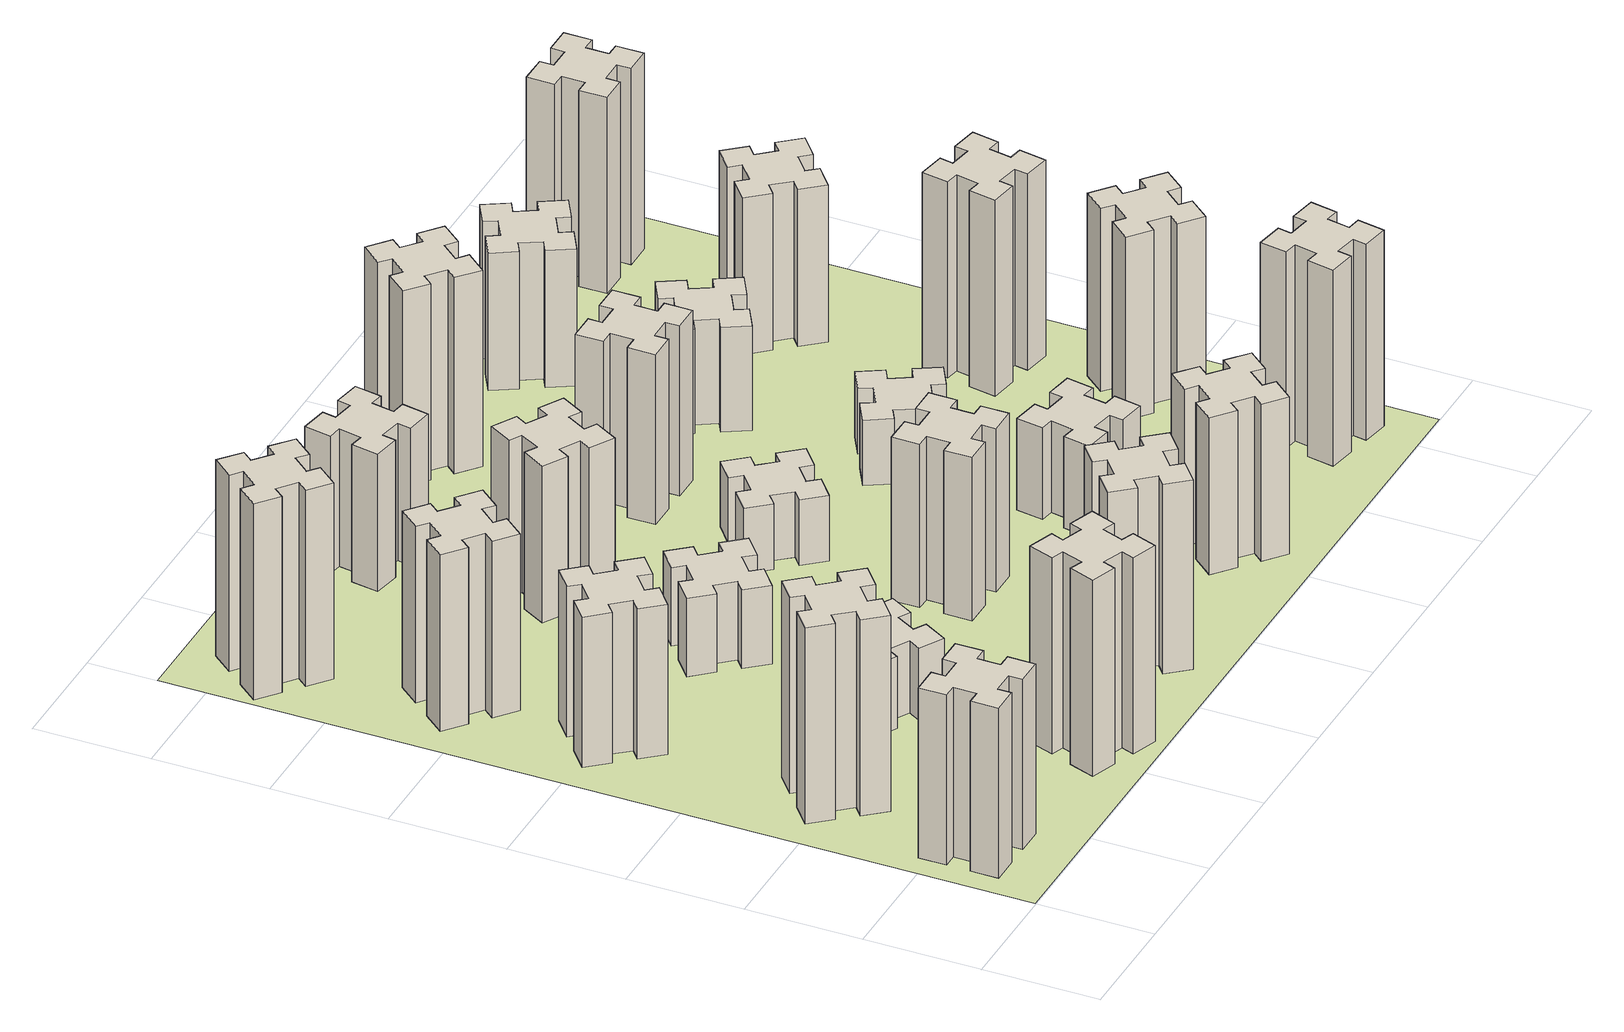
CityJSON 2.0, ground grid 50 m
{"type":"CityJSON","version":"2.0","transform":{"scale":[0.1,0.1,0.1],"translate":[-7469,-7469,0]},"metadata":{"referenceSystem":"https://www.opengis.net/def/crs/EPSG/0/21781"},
"CityObjects":{
"building1":{"type":"Building","attributes":{"class":"1000","function":"1000","usage":"1000","yearOfConstruction":2016,"roofType":"1000","measuredHeight":78,"storeysAboveGround":30,"storeysBelowGround":0},"geometry":[{"type":"Solid","lod":"1","boundaries":[[[[0,1,2,3,4,5,6,7,8,9,10,11,12,13,14,15,16,17,18,19]],[[17,16,20,21]],[[16,15,22,20]],[[15,14,23,22]],[[14,13,24,23]],[[13,12,25,24]],[[12,11,26,25]],[[11,10,27,26]],[[10,9,28,27]],[[9,8,29,28]],[[8,7,30,29]],[[7,6,31,30]],[[6,5,32,31]],[[5,4,33,32]],[[4,3,34,33]],[[3,2,35,34]],[[2,1,36,35]],[[1,0,37,36]],[[0,19,38,37]],[[19,18,39,38]],[[18,17,21,39]],[[24,25,26,27,28,29,30,31,32,33,34,35,36,37,38,39,21,20,22,23]]]]}]},
"building2":{"type":"Building","attributes":{"class":"1000","function":"1000","usage":"1000","yearOfConstruction":2016,"roofType":"1000","measuredHeight":90,"storeysAboveGround":30,"storeysBelowGround":0},"geometry":[{"type":"Solid","lod":"1","boundaries":[[[[40,41,42,43,44,45,46,47,48,49,50,51,52,53,54,55,56,57,58,59]],[[57,56,60,61]],[[56,55,62,60]],[[55,54,63,62]],[[54,53,64,63]],[[53,52,65,64]],[[52,51,66,65]],[[51,50,67,66]],[[50,49,68,67]],[[49,48,69,68]],[[48,47,70,69]],[[47,46,71,70]],[[46,45,72,71]],[[45,44,73,72]],[[44,43,74,73]],[[43,42,75,74]],[[42,41,76,75]],[[41,40,77,76]],[[40,59,78,77]],[[59,58,79,78]],[[58,57,61,79]],[[64,65,66,67,68,69,70,71,72,73,74,75,76,77,78,79,61,60,62,63]]]]}]},
"building3":{"type":"Building","attributes":{"class":"1000","function":"1000","usage":"1000","yearOfConstruction":2016,"roofType":"1000","measuredHeight":69,"storeysAboveGround":30,"storeysBelowGround":0},"geometry":[{"type":"Solid","lod":"1","boundaries":[[[[80,81,82,83,84,85,86,87,88,89,90,91,92,93,94,95,96,97,98,99]],[[97,96,100,101]],[[96,95,102,100]],[[95,94,103,102]],[[94,93,104,103]],[[93,92,105,104]],[[92,91,106,105]],[[91,90,107,106]],[[90,89,108,107]],[[89,88,109,108]],[[88,87,110,109]],[[87,86,111,110]],[[86,85,112,111]],[[85,84,113,112]],[[84,83,114,113]],[[83,82,115,114]],[[82,81,116,115]],[[81,80,117,116]],[[80,99,118,117]],[[99,98,119,118]],[[98,97,101,119]],[[104,105,106,107,108,109,110,111,112,113,114,115,116,117,118,119,101,100,102,103]]]]}]},
"building4":{"type":"Building","attributes":{"class":"1000","function":"1000","usage":"1000","yearOfConstruction":2016,"roofType":"1000","measuredHeight":81,"storeysAboveGround":30,"storeysBelowGround":0},"geometry":[{"type":"Solid","lod":"1","boundaries":[[[[120,121,122,123,124,125,126,127,128,129,130,131,132,133,134,135,136,137,138,139]],[[137,136,140,141]],[[136,135,142,140]],[[135,134,143,142]],[[134,133,144,143]],[[133,132,145,144]],[[132,131,146,145]],[[131,130,147,146]],[[130,129,148,147]],[[129,128,149,148]],[[128,127,150,149]],[[127,126,151,150]],[[126,125,152,151]],[[125,124,153,152]],[[124,123,154,153]],[[123,122,155,154]],[[122,121,156,155]],[[121,120,157,156]],[[120,139,158,157]],[[139,138,159,158]],[[138,137,141,159]],[[144,145,146,147,148,149,150,151,152,153,154,155,156,157,158,159,141,140,142,143]]]]}]},
"building5":{"type":"Building","attributes":{"class":"1000","function":"1000","usage":"1000","yearOfConstruction":2016,"roofType":"1000","measuredHeight":90,"storeysAboveGround":30,"storeysBelowGround":0},"geometry":[{"type":"Solid","lod":"1","boundaries":[[[[160,161,162,163,164,165,166,167,168,169,170,171,172,173,174,175,176,177,178,179]],[[177,176,180,181]],[[176,175,182,180]],[[175,174,183,182]],[[174,173,184,183]],[[173,172,185,184]],[[172,171,186,185]],[[171,170,187,186]],[[170,169,188,187]],[[169,168,189,188]],[[168,167,190,189]],[[167,166,191,190]],[[166,165,192,191]],[[165,164,193,192]],[[164,163,194,193]],[[163,162,195,194]],[[162,161,196,195]],[[161,160,197,196]],[[160,179,198,197]],[[179,178,199,198]],[[178,177,181,199]],[[184,185,186,187,188,189,190,191,192,193,194,195,196,197,198,199,181,180,182,183]]]]}]},
"building6":{"type":"Building","attributes":{"class":"1000","function":"1000","usage":"1000","yearOfConstruction":2016,"roofType":"1000","measuredHeight":90,"storeysAboveGround":30,"storeysBelowGround":0},"geometry":[{"type":"Solid","lod":"1","boundaries":[[[[200,201,202,203,204,205,206,207,208,209,210,211,212,213,214,215,216,217,218,219]],[[217,216,220,221]],[[216,215,222,220]],[[215,214,223,222]],[[214,213,224,223]],[[213,212,225,224]],[[212,211,226,225]],[[211,210,227,226]],[[210,209,228,227]],[[209,208,229,228]],[[208,207,230,229]],[[207,206,231,230]],[[206,205,232,231]],[[205,204,233,232]],[[204,203,234,233]],[[203,202,235,234]],[[202,201,236,235]],[[201,200,237,236]],[[200,219,238,237]],[[219,218,239,238]],[[218,217,221,239]],[[224,225,226,227,228,229,230,231,232,233,234,235,236,237,238,239,221,220,222,223]]]]}]},
"building7":{"type":"Building","attributes":{"class":"1000","function":"1000","usage":"1000","yearOfConstruction":2016,"roofType":"1000","measuredHeight":33,"storeysAboveGround":30,"storeysBelowGround":0},"geometry":[{"type":"Solid","lod":"1","boundaries":[[[[240,241,242,243,244,245,246,247,248,249,250,251,252,253,254,255,256,257,258,259]],[[257,256,260,261]],[[256,255,262,260]],[[255,254,263,262]],[[254,253,264,263]],[[253,252,265,264]],[[252,251,266,265]],[[251,250,267,266]],[[250,249,268,267]],[[249,248,269,268]],[[248,247,270,269]],[[247,246,271,270]],[[246,245,272,271]],[[245,244,273,272]],[[244,243,274,273]],[[243,242,275,274]],[[242,241,276,275]],[[241,240,277,276]],[[240,259,278,277]],[[259,258,279,278]],[[258,257,261,279]],[[264,265,266,267,268,269,270,271,272,273,274,275,276,277,278,279,261,260,262,263]]]]}]},
"building8":{"type":"Building","attributes":{"class":"1000","function":"1000","usage":"1000","yearOfConstruction":2016,"roofType":"1000","measuredHeight":36,"storeysAboveGround":30,"storeysBelowGround":0},"geometry":[{"type":"Solid","lod":"1","boundaries":[[[[280,281,282,283,284,285,286,287,288,289,290,291,292,293,294,295,296,297,298,299]],[[297,296,300,301]],[[296,295,302,300]],[[295,294,303,302]],[[294,293,304,303]],[[293,292,305,304]],[[292,291,306,305]],[[291,290,307,306]],[[290,289,308,307]],[[289,288,309,308]],[[288,287,310,309]],[[287,286,311,310]],[[286,285,312,311]],[[285,284,313,312]],[[284,283,314,313]],[[283,282,315,314]],[[282,281,316,315]],[[281,280,317,316]],[[280,299,318,317]],[[299,298,319,318]],[[298,297,301,319]],[[304,305,306,307,308,309,310,311,312,313,314,315,316,317,318,319,301,300,302,303]]]]}]},
"building9":{"type":"Building","attributes":{"class":"1000","function":"1000","usage":"1000","yearOfConstruction":2016,"roofType":"1000","measuredHeight":87,"storeysAboveGround":30,"storeysBelowGround":0},"geometry":[{"type":"Solid","lod":"1","boundaries":[[[[320,321,322,323,324,325,326,327,328,329,330,331,332,333,334,335,336,337,338,339]],[[337,336,340,341]],[[336,335,342,340]],[[335,334,343,342]],[[334,333,344,343]],[[333,332,345,344]],[[332,331,346,345]],[[331,330,347,346]],[[330,329,348,347]],[[329,328,349,348]],[[328,327,350,349]],[[327,326,351,350]],[[326,325,352,351]],[[325,324,353,352]],[[324,323,354,353]],[[323,322,355,354]],[[322,321,356,355]],[[321,320,357,356]],[[320,339,358,357]],[[339,338,359,358]],[[338,337,341,359]],[[344,345,346,347,348,349,350,351,352,353,354,355,356,357,358,359,341,340,342,343]]]]}]},
"building10":{"type":"Building","attributes":{"class":"1000","function":"1000","usage":"1000","yearOfConstruction":2016,"roofType":"1000","measuredHeight":72,"storeysAboveGround":30,"storeysBelowGround":0},"geometry":[{"type":"Solid","lod":"1","boundaries":[[[[360,361,362,363,364,365,366,367,368,369,370,371,372,373,374,375,376,377,378,379]],[[377,376,380,381]],[[376,375,382,380]],[[375,374,383,382]],[[374,373,384,383]],[[373,372,385,384]],[[372,371,386,385]],[[371,370,387,386]],[[370,369,388,387]],[[369,368,389,388]],[[368,367,390,389]],[[367,366,391,390]],[[366,365,392,391]],[[365,364,393,392]],[[364,363,394,393]],[[363,362,395,394]],[[362,361,396,395]],[[361,360,397,396]],[[360,379,398,397]],[[379,378,399,398]],[[378,377,381,399]],[[384,385,386,387,388,389,390,391,392,393,394,395,396,397,398,399,381,380,382,383]]]]}]},
"building11":{"type":"Building","attributes":{"class":"1000","function":"1000","usage":"1000","yearOfConstruction":2016,"roofType":"1000","measuredHeight":63,"storeysAboveGround":30,"storeysBelowGround":0},"geometry":[{"type":"Solid","lod":"1","boundaries":[[[[400,401,402,403,404,405,406,407,408,409,410,411,412,413,414,415,416,417,418,419]],[[417,416,420,421]],[[416,415,422,420]],[[415,414,423,422]],[[414,413,424,423]],[[413,412,425,424]],[[412,411,426,425]],[[411,410,427,426]],[[410,409,428,427]],[[409,408,429,428]],[[408,407,430,429]],[[407,406,431,430]],[[406,405,432,431]],[[405,404,433,432]],[[404,403,434,433]],[[403,402,435,434]],[[402,401,436,435]],[[401,400,437,436]],[[400,419,438,437]],[[419,418,439,438]],[[418,417,421,439]],[[424,425,426,427,428,429,430,431,432,433,434,435,436,437,438,439,421,420,422,423]]]]}]},
"building12":{"type":"Building","attributes":{"class":"1000","function":"1000","usage":"1000","yearOfConstruction":2016,"roofType":"1000","measuredHeight":75,"storeysAboveGround":30,"storeysBelowGround":0},"geometry":[{"type":"Solid","lod":"1","boundaries":[[[[440,441,442,443,444,445,446,447,448,449,450,451,452,453,454,455,456,457,458,459]],[[457,456,460,461]],[[456,455,462,460]],[[455,454,463,462]],[[454,453,464,463]],[[453,452,465,464]],[[452,451,466,465]],[[451,450,467,466]],[[450,449,468,467]],[[449,448,469,468]],[[448,447,470,469]],[[447,446,471,470]],[[446,445,472,471]],[[445,444,473,472]],[[444,443,474,473]],[[443,442,475,474]],[[442,441,476,475]],[[441,440,477,476]],[[440,459,478,477]],[[459,458,479,478]],[[458,457,461,479]],[[464,465,466,467,468,469,470,471,472,473,474,475,476,477,478,479,461,460,462,463]]]]}]},
"building13":{"type":"Building","attributes":{"class":"1000","function":"1000","usage":"1000","yearOfConstruction":2016,"roofType":"1000","measuredHeight":30,"storeysAboveGround":30,"storeysBelowGround":0},"geometry":[{"type":"Solid","lod":"1","boundaries":[[[[480,481,482,483,484,485,486,487,488,489,490,491,492,493,494,495,496,497,498,499]],[[497,496,500,501]],[[496,495,502,500]],[[495,494,503,502]],[[494,493,504,503]],[[493,492,505,504]],[[492,491,506,505]],[[491,490,507,506]],[[490,489,508,507]],[[489,488,509,508]],[[488,487,510,509]],[[487,486,511,510]],[[486,485,512,511]],[[485,484,513,512]],[[484,483,514,513]],[[483,482,515,514]],[[482,481,516,515]],[[481,480,517,516]],[[480,499,518,517]],[[499,498,519,518]],[[498,497,501,519]],[[504,505,506,507,508,509,510,511,512,513,514,515,516,517,518,519,501,500,502,503]]]]}]},
"building14":{"type":"Building","attributes":{"class":"1000","function":"1000","usage":"1000","yearOfConstruction":2016,"roofType":"1000","measuredHeight":72,"storeysAboveGround":30,"storeysBelowGround":0},"geometry":[{"type":"Solid","lod":"1","boundaries":[[[[520,521,522,523,524,525,526,527,528,529,530,531,532,533,534,535,536,537,538,539]],[[537,536,540,541]],[[536,535,542,540]],[[535,534,543,542]],[[534,533,544,543]],[[533,532,545,544]],[[532,531,546,545]],[[531,530,547,546]],[[530,529,548,547]],[[529,528,549,548]],[[528,527,550,549]],[[527,526,551,550]],[[526,525,552,551]],[[525,524,553,552]],[[524,523,554,553]],[[523,522,555,554]],[[522,521,556,555]],[[521,520,557,556]],[[520,539,558,557]],[[539,538,559,558]],[[538,537,541,559]],[[544,545,546,547,548,549,550,551,552,553,554,555,556,557,558,559,541,540,542,543]]]]}]},
"building15":{"type":"Building","attributes":{"class":"1000","function":"1000","usage":"1000","yearOfConstruction":2016,"roofType":"1000","measuredHeight":78,"storeysAboveGround":30,"storeysBelowGround":0},"geometry":[{"type":"Solid","lod":"1","boundaries":[[[[560,561,562,563,564,565,566,567,568,569,570,571,572,573,574,575,576,577,578,579]],[[577,576,580,581]],[[576,575,582,580]],[[575,574,583,582]],[[574,573,584,583]],[[573,572,585,584]],[[572,571,586,585]],[[571,570,587,586]],[[570,569,588,587]],[[569,568,589,588]],[[568,567,590,589]],[[567,566,591,590]],[[566,565,592,591]],[[565,564,593,592]],[[564,563,594,593]],[[563,562,595,594]],[[562,561,596,595]],[[561,560,597,596]],[[560,579,598,597]],[[579,578,599,598]],[[578,577,581,599]],[[584,585,586,587,588,589,590,591,592,593,594,595,596,597,598,599,581,580,582,583]]]]}]},
"building16":{"type":"Building","attributes":{"class":"1000","function":"1000","usage":"1000","yearOfConstruction":2016,"roofType":"1000","measuredHeight":90,"storeysAboveGround":30,"storeysBelowGround":0},"geometry":[{"type":"Solid","lod":"1","boundaries":[[[[600,601,602,603,604,605,606,607,608,609,610,611,612,613,614,615,616,617,618,619]],[[617,616,620,621]],[[616,615,622,620]],[[615,614,623,622]],[[614,613,624,623]],[[613,612,625,624]],[[612,611,626,625]],[[611,610,627,626]],[[610,609,628,627]],[[609,608,629,628]],[[608,607,630,629]],[[607,606,631,630]],[[606,605,632,631]],[[605,604,633,632]],[[604,603,634,633]],[[603,602,635,634]],[[602,601,636,635]],[[601,600,637,636]],[[600,619,638,637]],[[619,618,639,638]],[[618,617,621,639]],[[624,625,626,627,628,629,630,631,632,633,634,635,636,637,638,639,621,620,622,623]]]]}]},
"building17":{"type":"Building","attributes":{"class":"1000","function":"1000","usage":"1000","yearOfConstruction":2016,"roofType":"1000","measuredHeight":42,"storeysAboveGround":30,"storeysBelowGround":0},"geometry":[{"type":"Solid","lod":"1","boundaries":[[[[640,641,642,643,644,645,646,647,648,649,650,651,652,653,654,655,656,657,658,659]],[[657,656,660,661]],[[656,655,662,660]],[[655,654,663,662]],[[654,653,664,663]],[[653,652,665,664]],[[652,651,666,665]],[[651,650,667,666]],[[650,649,668,667]],[[649,648,669,668]],[[648,647,670,669]],[[647,646,671,670]],[[646,645,672,671]],[[645,644,673,672]],[[644,643,674,673]],[[643,642,675,674]],[[642,641,676,675]],[[641,640,677,676]],[[640,659,678,677]],[[659,658,679,678]],[[658,657,661,679]],[[664,665,666,667,668,669,670,671,672,673,674,675,676,677,678,679,661,660,662,663]]]]}]},
"building18":{"type":"Building","attributes":{"class":"1000","function":"1000","usage":"1000","yearOfConstruction":2016,"roofType":"1000","measuredHeight":30,"storeysAboveGround":30,"storeysBelowGround":0},"geometry":[{"type":"Solid","lod":"1","boundaries":[[[[680,681,682,683,684,685,686,687,688,689,690,691,692,693,694,695,696,697,698,699]],[[697,696,700,701]],[[696,695,702,700]],[[695,694,703,702]],[[694,693,704,703]],[[693,692,705,704]],[[692,691,706,705]],[[691,690,707,706]],[[690,689,708,707]],[[689,688,709,708]],[[688,687,710,709]],[[687,686,711,710]],[[686,685,712,711]],[[685,684,713,712]],[[684,683,714,713]],[[683,682,715,714]],[[682,681,716,715]],[[681,680,717,716]],[[680,699,718,717]],[[699,698,719,718]],[[698,697,701,719]],[[704,705,706,707,708,709,710,711,712,713,714,715,716,717,718,719,701,700,702,703]]]]}]},
"building19":{"type":"Building","attributes":{"class":"1000","function":"1000","usage":"1000","yearOfConstruction":2016,"roofType":"1000","measuredHeight":48,"storeysAboveGround":30,"storeysBelowGround":0},"geometry":[{"type":"Solid","lod":"1","boundaries":[[[[720,721,722,723,724,725,726,727,728,729,730,731,732,733,734,735,736,737,738,739]],[[737,736,740,741]],[[736,735,742,740]],[[735,734,743,742]],[[734,733,744,743]],[[733,732,745,744]],[[732,731,746,745]],[[731,730,747,746]],[[730,729,748,747]],[[729,728,749,748]],[[728,727,750,749]],[[727,726,751,750]],[[726,725,752,751]],[[725,724,753,752]],[[724,723,754,753]],[[723,722,755,754]],[[722,721,756,755]],[[721,720,757,756]],[[720,739,758,757]],[[739,738,759,758]],[[738,737,741,759]],[[744,745,746,747,748,749,750,751,752,753,754,755,756,757,758,759,741,740,742,743]]]]}]},
"building20":{"type":"Building","attributes":{"class":"1000","function":"1000","usage":"1000","yearOfConstruction":2016,"roofType":"1000","measuredHeight":90,"storeysAboveGround":30,"storeysBelowGround":0},"geometry":[{"type":"Solid","lod":"1","boundaries":[[[[760,761,762,763,764,765,766,767,768,769,770,771,772,773,774,775,776,777,778,779]],[[777,776,780,781]],[[776,775,782,780]],[[775,774,783,782]],[[774,773,784,783]],[[773,772,785,784]],[[772,771,786,785]],[[771,770,787,786]],[[770,769,788,787]],[[769,768,789,788]],[[768,767,790,789]],[[767,766,791,790]],[[766,765,792,791]],[[765,764,793,792]],[[764,763,794,793]],[[763,762,795,794]],[[762,761,796,795]],[[761,760,797,796]],[[760,779,798,797]],[[779,778,799,798]],[[778,777,781,799]],[[784,785,786,787,788,789,790,791,792,793,794,795,796,797,798,799,781,780,782,783]]]]}]},
"building21":{"type":"Building","attributes":{"class":"1000","function":"1000","usage":"1000","yearOfConstruction":2016,"roofType":"1000","measuredHeight":63,"storeysAboveGround":30,"storeysBelowGround":0},"geometry":[{"type":"Solid","lod":"1","boundaries":[[[[800,801,802,803,804,805,806,807,808,809,810,811,812,813,814,815,816,817,818,819]],[[817,816,820,821]],[[816,815,822,820]],[[815,814,823,822]],[[814,813,824,823]],[[813,812,825,824]],[[812,811,826,825]],[[811,810,827,826]],[[810,809,828,827]],[[809,808,829,828]],[[808,807,830,829]],[[807,806,831,830]],[[806,805,832,831]],[[805,804,833,832]],[[804,803,834,833]],[[803,802,835,834]],[[802,801,836,835]],[[801,800,837,836]],[[800,819,838,837]],[[819,818,839,838]],[[818,817,821,839]],[[824,825,826,827,828,829,830,831,832,833,834,835,836,837,838,839,821,820,822,823]]]]}]},
"building22":{"type":"Building","attributes":{"class":"1000","function":"1000","usage":"1000","yearOfConstruction":2016,"roofType":"1000","measuredHeight":84,"storeysAboveGround":30,"storeysBelowGround":0},"geometry":[{"type":"Solid","lod":"1","boundaries":[[[[840,841,842,843,844,845,846,847,848,849,850,851,852,853,854,855,856,857,858,859]],[[857,856,860,861]],[[856,855,862,860]],[[855,854,863,862]],[[854,853,864,863]],[[853,852,865,864]],[[852,851,866,865]],[[851,850,867,866]],[[850,849,868,867]],[[849,848,869,868]],[[848,847,870,869]],[[847,846,871,870]],[[846,845,872,871]],[[845,844,873,872]],[[844,843,874,873]],[[843,842,875,874]],[[842,841,876,875]],[[841,840,877,876]],[[840,859,878,877]],[[859,858,879,878]],[[858,857,861,879]],[[864,865,866,867,868,869,870,871,872,873,874,875,876,877,878,879,861,860,862,863]]]]}]},
"building23":{"type":"Building","attributes":{"class":"1000","function":"1000","usage":"1000","yearOfConstruction":2016,"roofType":"1000","measuredHeight":90,"storeysAboveGround":30,"storeysBelowGround":0},"geometry":[{"type":"Solid","lod":"1","boundaries":[[[[880,881,882,883,884,885,886,887,888,889,890,891,892,893,894,895,896,897,898,899]],[[897,896,900,901]],[[896,895,902,900]],[[895,894,903,902]],[[894,893,904,903]],[[893,892,905,904]],[[892,891,906,905]],[[891,890,907,906]],[[890,889,908,907]],[[889,888,909,908]],[[888,887,910,909]],[[887,886,911,910]],[[886,885,912,911]],[[885,884,913,912]],[[884,883,914,913]],[[883,882,915,914]],[[882,881,916,915]],[[881,880,917,916]],[[880,899,918,917]],[[899,898,919,918]],[[898,897,901,919]],[[904,905,906,907,908,909,910,911,912,913,914,915,916,917,918,919,901,900,902,903]]]]}]},
"building24":{"type":"Building","attributes":{"class":"1000","function":"1000","usage":"1000","yearOfConstruction":2016,"roofType":"1000","measuredHeight":72,"storeysAboveGround":30,"storeysBelowGround":0},"geometry":[{"type":"Solid","lod":"1","boundaries":[[[[920,921,922,923,924,925,926,927,928,929,930,931,932,933,934,935,936,937,938,939]],[[937,936,940,941]],[[936,935,942,940]],[[935,934,943,942]],[[934,933,944,943]],[[933,932,945,944]],[[932,931,946,945]],[[931,930,947,946]],[[930,929,948,947]],[[929,928,949,948]],[[928,927,950,949]],[[927,926,951,950]],[[926,925,952,951]],[[925,924,953,952]],[[924,923,954,953]],[[923,922,955,954]],[[922,921,956,955]],[[921,920,957,956]],[[920,939,958,957]],[[939,938,959,958]],[[938,937,941,959]],[[944,945,946,947,948,949,950,951,952,953,954,955,956,957,958,959,941,940,942,943]]]]}]},
"building25":{"type":"Building","attributes":{"class":"1000","function":"1000","usage":"1000","yearOfConstruction":2016,"roofType":"1000","measuredHeight":90,"storeysAboveGround":30,"storeysBelowGround":0},"geometry":[{"type":"Solid","lod":"1","boundaries":[[[[960,961,962,963,964,965,966,967,968,969,970,971,972,973,974,975,976,977,978,979]],[[977,976,980,981]],[[976,975,982,980]],[[975,974,983,982]],[[974,973,984,983]],[[973,972,985,984]],[[972,971,986,985]],[[971,970,987,986]],[[970,969,988,987]],[[969,968,989,988]],[[968,967,990,989]],[[967,966,991,990]],[[966,965,992,991]],[[965,964,993,992]],[[964,963,994,993]],[[963,962,995,994]],[[962,961,996,995]],[[961,960,997,996]],[[960,979,998,997]],[[979,978,999,998]],[[978,977,981,999]],[[984,985,986,987,988,989,990,991,992,993,994,995,996,997,998,999,981,980,982,983]]]]}]},
"landuse1":{"type":"LandUse","attributes":{"name":"plot1","function":"1010"},"geometry":[{"type":"MultiSurface","lod":"1","boundaries":[[[1000,1001,1002,1003]]]}]}
},
"vertices":[
[165,425,0],[165,325,0],[105,325,0],[105,205,0],[225,205,0],[225,265,0],[325,265,0],[325,205,0],[445,205,0],[445,325,0],[385,325,0],[385,425,0],[445,425,0],[445,545,0],[325,545,0],[325,485,0],[225,485,0],[225,545,0],[105,545,0],[105,425,0],[225,485,780],[225,545,780],[325,485,780],[325,545,780],[445,545,780],[445,425,780],[385,425,780],[385,325,780],[445,325,780],[445,205,780],[325,205,780],[325,265,780],[225,265,780],[225,205,780],[105,205,780],[105,325,780],[165,325,780],[165,425,780],[105,425,780],[105,545,780],
[492,1048,0],[427,1124,0],[473,1163,0],[396,1255,0],[304,1178,0],[343,1132,0],[266,1067,0],[228,1113,0],[136,1036,0],[213,944,0],[259,983,0],[323,906,0],[277,868,0],[354,776,0],[446,853,0],[408,899,0],[484,963,0],[523,917,0],[615,994,0],[538,1086,0],[484,963,900],[523,917,900],[408,899,900],[446,853,900],[354,776,900],[277,868,900],[323,906,900],[259,983,900],[213,944,900],[136,1036,900],[228,1113,900],[266,1067,900],[343,1132,900],[304,1178,900],[396,1255,900],[473,1163,900],[427,1124,900],[492,1048,900],[538,1086,900],[615,994,900],
[492,1988,0],[427,2064,0],[473,2103,0],[396,2195,0],[304,2118,0],[343,2072,0],[266,2007,0],[228,2053,0],[136,1976,0],[213,1884,0],[259,1923,0],[323,1846,0],[277,1808,0],[354,1716,0],[446,1793,0],[408,1839,0],[484,1903,0],[523,1857,0],[615,1934,0],[538,2026,0],[484,1903,690],[523,1857,690],[408,1839,690],[446,1793,690],[354,1716,690],[277,1808,690],[323,1846,690],[259,1923,690],[213,1884,690],[136,1976,690],[228,2053,690],[266,2007,690],[343,2072,690],[304,2118,690],[396,2195,690],[473,2103,690],[427,2064,690],[492,1988,690],[538,2026,690],[615,1934,690],
[484,2647,0],[408,2712,0],[446,2758,0],[354,2835,0],[277,2743,0],[323,2704,0],[259,2628,0],[213,2666,0],[136,2574,0],[228,2497,0],[266,2543,0],[343,2479,0],[304,2433,0],[396,2356,0],[473,2448,0],[427,2486,0],[492,2563,0],[538,2524,0],[615,2616,0],[523,2693,0],[492,2563,810],[538,2524,810],[427,2486,810],[473,2448,810],[396,2356,810],[304,2433,810],[343,2479,810],[266,2543,810],[228,2497,810],[136,2574,810],[213,2666,810],[259,2628,810],[323,2704,810],[277,2743,810],[354,2835,810],[446,2758,810],[408,2712,810],[484,2647,810],[523,2693,810],[615,2616,810],
[1029,360,0],[995,266,0],[939,287,0],[897,174,0],[1010,133,0],[1031,189,0],[1125,155,0],[1104,99,0],[1217,57,0],[1258,170,0],[1202,191,0],[1236,285,0],[1292,264,0],[1333,377,0],[1220,418,0],[1200,362,0],[1106,396,0],[1127,452,0],[1014,493,0],[973,380,0],[1106,396,900],[1127,452,900],[1200,362,900],[1220,418,900],[1333,377,900],[1292,264,900],[1236,285,900],[1202,191,900],[1258,170,900],[1217,57,900],[1104,99,900],[1125,155,900],[1031,189,900],[1010,133,900],[897,174,900],[939,287,900],[995,266,900],[1029,360,900],[973,380,900],[1014,493,900],
[384,3387,0],[308,3452,0],[346,3498,0],[254,3575,0],[177,3483,0],[223,3444,0],[159,3368,0],[113,3406,0],[36,3314,0],[128,3237,0],[166,3283,0],[243,3219,0],[204,3173,0],[296,3096,0],[373,3188,0],[327,3226,0],[392,3303,0],[438,3264,0],[515,3356,0],[423,3433,0],[392,3303,900],[438,3264,900],[327,3226,900],[373,3188,900],[296,3096,900],[204,3173,900],[243,3219,900],[166,3283,900],[128,3237,900],[36,3314,900],[113,3406,900],[159,3368,900],[223,3444,900],[177,3483,900],[254,3575,900],[346,3498,900],[308,3452,900],[384,3387,900],[423,3433,900],[515,3356,900],
[1086,1017,0],[1136,1104,0],[1188,1074,0],[1248,1178,0],[1144,1238,0],[1114,1186,0],[1027,1236,0],[1057,1288,0],[953,1348,0],[893,1244,0],[945,1214,0],[895,1127,0],[843,1157,0],[783,1053,0],[887,993,0],[917,1045,0],[1004,995,0],[974,943,0],[1078,883,0],[1138,987,0],[1004,995,330],[974,943,330],[917,1045,330],[887,993,330],[783,1053,330],[843,1157,330],[895,1127,330],[945,1214,330],[893,1244,330],[953,1348,330],[1057,1288,330],[1027,1236,330],[1114,1186,330],[1144,1238,330],[1248,1178,330],[1188,1074,330],[1136,1104,330],[1086,1017,330],[1138,987,330],[1078,883,330],
[1083,1972,0],[1006,1907,0],[968,1953,0],[876,1876,0],[953,1784,0],[999,1823,0],[1063,1746,0],[1017,1708,0],[1094,1616,0],[1186,1693,0],[1148,1739,0],[1224,1803,0],[1263,1757,0],[1355,1834,0],[1278,1926,0],[1232,1888,0],[1167,1964,0],[1213,2003,0],[1136,2095,0],[1044,2018,0],[1167,1964,360],[1213,2003,360],[1232,1888,360],[1278,1926,360],[1355,1834,360],[1263,1757,360],[1224,1803,360],[1148,1739,360],[1186,1693,360],[1094,1616,360],[1017,1708,360],[1063,1746,360],[999,1823,360],[953,1784,360],[876,1876,360],[968,1953,360],[1006,1907,360],[1083,1972,360],[1044,2018,360],[1136,2095,360],
[1639,343,0],[1703,266,0],[1657,228,0],[1734,136,0],[1826,213,0],[1788,259,0],[1864,323,0],[1903,277,0],[1995,354,0],[1918,446,0],[1872,408,0],[1807,484,0],[1853,523,0],[1776,615,0],[1684,538,0],[1723,492,0],[1646,427,0],[1608,473,0],[1516,396,0],[1593,304,0],[1646,427,870],[1608,473,870],[1723,492,870],[1684,538,870],[1776,615,870],[1853,523,870],[1807,484,870],[1872,408,870],[1918,446,870],[1995,354,870],[1903,277,870],[1864,323,870],[1788,259,870],[1826,213,870],[1734,136,870],[1657,228,870],[1703,266,870],[1639,343,870],[1593,304,870],[1516,396,870],
[1314,2666,0],[1227,2716,0],[1257,2768,0],[1153,2828,0],[1093,2724,0],[1145,2694,0],[1095,2607,0],[1043,2637,0],[983,2533,0],[1087,2473,0],[1117,2525,0],[1204,2475,0],[1174,2423,0],[1278,2363,0],[1338,2467,0],[1286,2497,0],[1336,2584,0],[1388,2554,0],[1448,2658,0],[1344,2718,0],[1336,2584,720],[1388,2554,720],[1286,2497,720],[1338,2467,720],[1278,2363,720],[1174,2423,720],[1204,2475,720],[1117,2525,720],[1087,2473,720],[983,2533,720],[1043,2637,720],[1095,2607,720],[1145,2694,720],[1093,2724,720],[1153,2828,720],[1257,2768,720],[1227,2716,720],[1314,2666,720],[1344,2718,720],[1448,2658,720],
[1016,3404,0],[998,3305,0],[939,3316,0],[918,3197,0],[1037,3177,0],[1047,3236,0],[1145,3218,0],[1135,3159,0],[1253,3138,0],[1274,3257,0],[1215,3267,0],[1232,3365,0],[1291,3355,0],[1312,3473,0],[1194,3494,0],[1184,3435,0],[1085,3452,0],[1096,3511,0],[977,3532,0],[957,3414,0],[1085,3452,630],[1096,3511,630],[1184,3435,630],[1194,3494,630],[1312,3473,630],[1291,3355,630],[1232,3365,630],[1215,3267,630],[1274,3257,630],[1253,3138,630],[1135,3159,630],[1145,3218,630],[1047,3236,630],[1037,3177,630],[918,3197,630],[939,3316,630],[998,3305,630],[1016,3404,630],[957,3414,630],[977,3532,630],
[1745,1265,0],[1745,1165,0],[1685,1165,0],[1685,1045,0],[1805,1045,0],[1805,1105,0],[1905,1105,0],[1905,1045,0],[2025,1045,0],[2025,1165,0],[1965,1165,0],[1965,1265,0],[2025,1265,0],[2025,1385,0],[1905,1385,0],[1905,1325,0],[1805,1325,0],[1805,1385,0],[1685,1385,0],[1685,1265,0],[1805,1325,750],[1805,1385,750],[1905,1325,750],[1905,1385,750],[2025,1385,750],[2025,1265,750],[1965,1265,750],[1965,1165,750],[2025,1165,750],[2025,1045,750],[1905,1045,750],[1905,1105,750],[1805,1105,750],[1805,1045,750],[1685,1045,750],[1685,1165,750],[1745,1165,750],[1745,1265,750],[1685,1265,750],[1685,1385,750],
[1972,1988,0],[1907,2064,0],[1953,2103,0],[1876,2195,0],[1784,2118,0],[1823,2072,0],[1746,2007,0],[1708,2053,0],[1616,1976,0],[1693,1884,0],[1739,1923,0],[1803,1846,0],[1757,1808,0],[1834,1716,0],[1926,1793,0],[1888,1839,0],[1964,1903,0],[2003,1857,0],[2095,1934,0],[2018,2026,0],[1964,1903,300],[2003,1857,300],[1888,1839,300],[1926,1793,300],[1834,1716,300],[1757,1808,300],[1803,1846,300],[1739,1923,300],[1693,1884,300],[1616,1976,300],[1708,2053,300],[1746,2007,300],[1823,2072,300],[1784,2118,300],[1876,2195,300],[1953,2103,300],[1907,2064,300],[1972,1988,300],[2018,2026,300],[2095,1934,300],
[2486,323,0],[2563,259,0],[2524,213,0],[2616,136,0],[2693,228,0],[2647,266,0],[2712,343,0],[2758,304,0],[2835,396,0],[2743,473,0],[2704,427,0],[2628,492,0],[2666,538,0],[2574,615,0],[2497,523,0],[2543,484,0],[2479,408,0],[2433,446,0],[2356,354,0],[2448,277,0],[2479,408,720],[2433,446,720],[2543,484,720],[2497,523,720],[2574,615,720],[2666,538,720],[2628,492,720],[2704,427,720],[2743,473,720],[2835,396,720],[2758,304,720],[2712,343,720],[2647,266,720],[2693,228,720],[2616,136,720],[2524,213,720],[2563,259,720],[2486,323,720],[2448,277,720],[2356,354,720],
[1845,2645,0],[1845,2545,0],[1785,2545,0],[1785,2425,0],[1905,2425,0],[1905,2485,0],[2005,2485,0],[2005,2425,0],[2125,2425,0],[2125,2545,0],[2065,2545,0],[2065,2645,0],[2125,2645,0],[2125,2765,0],[2005,2765,0],[2005,2705,0],[1905,2705,0],[1905,2765,0],[1785,2765,0],[1785,2645,0],[1905,2705,780],[1905,2765,780],[2005,2705,780],[2005,2765,780],[2125,2765,780],[2125,2645,780],[2065,2645,780],[2065,2545,780],[2125,2545,780],[2125,2425,780],[2005,2425,780],[2005,2485,780],[1905,2485,780],[1905,2425,780],[1785,2425,780],[1785,2545,780],[1845,2545,780],[1845,2645,780],[1785,2645,780],[1785,2765,780],
[1746,3383,0],[1823,3319,0],[1784,3273,0],[1876,3196,0],[1953,3288,0],[1907,3326,0],[1972,3403,0],[2018,3364,0],[2095,3456,0],[2003,3533,0],[1964,3487,0],[1888,3552,0],[1926,3598,0],[1834,3675,0],[1757,3583,0],[1803,3544,0],[1739,3468,0],[1693,3506,0],[1616,3414,0],[1708,3337,0],[1739,3468,900],[1693,3506,900],[1803,3544,900],[1757,3583,900],[1834,3675,900],[1926,3598,900],[1888,3552,900],[1964,3487,900],[2003,3533,900],[2095,3456,900],[2018,3364,900],[1972,3403,900],[1907,3326,900],[1953,3288,900],[1876,3196,900],[1784,3273,900],[1823,3319,900],[1746,3383,900],[1708,3337,900],[1616,3414,900],
[2695,947,0],[2712,1045,0],[2771,1035,0],[2792,1153,0],[2674,1174,0],[2664,1115,0],[2565,1132,0],[2576,1191,0],[2457,1212,0],[2437,1094,0],[2496,1084,0],[2478,985,0],[2419,996,0],[2398,877,0],[2517,857,0],[2527,916,0],[2625,898,0],[2615,839,0],[2733,818,0],[2754,937,0],[2625,898,420],[2615,839,420],[2527,916,420],[2517,857,420],[2398,877,420],[2419,996,420],[2478,985,420],[2496,1084,420],[2437,1094,420],[2457,1212,420],[2576,1191,420],[2565,1132,420],[2664,1115,420],[2674,1174,420],[2792,1153,420],[2771,1035,420],[2712,1045,420],[2695,947,420],[2754,937,420],[2733,818,420],
[2475,1744,0],[2525,1657,0],[2473,1627,0],[2533,1523,0],[2637,1583,0],[2607,1635,0],[2694,1685,0],[2724,1633,0],[2828,1693,0],[2768,1797,0],[2716,1767,0],[2666,1854,0],[2718,1884,0],[2658,1988,0],[2554,1928,0],[2584,1876,0],[2497,1826,0],[2467,1878,0],[2363,1818,0],[2423,1714,0],[2497,1826,300],[2467,1878,300],[2584,1876,300],[2554,1928,300],[2658,1988,300],[2718,1884,300],[2666,1854,300],[2716,1767,300],[2768,1797,300],[2828,1693,300],[2724,1633,300],[2694,1685,300],[2607,1635,300],[2637,1583,300],[2533,1523,300],[2473,1627,300],[2525,1657,300],[2475,1744,300],[2423,1714,300],[2363,1818,300],
[2475,2584,0],[2525,2497,0],[2473,2467,0],[2533,2363,0],[2637,2423,0],[2607,2475,0],[2694,2525,0],[2724,2473,0],[2828,2533,0],[2768,2637,0],[2716,2607,0],[2666,2694,0],[2718,2724,0],[2658,2828,0],[2554,2768,0],[2584,2716,0],[2497,2666,0],[2467,2718,0],[2363,2658,0],[2423,2554,0],[2497,2666,480],[2467,2718,480],[2584,2716,480],[2554,2768,480],[2658,2828,480],[2718,2724,480],[2666,2694,480],[2716,2607,480],[2768,2637,480],[2828,2533,480],[2724,2473,480],[2694,2525,480],[2607,2475,480],[2637,2423,480],[2533,2363,480],[2473,2467,480],[2525,2497,480],[2475,2584,480],[2423,2554,480],[2363,2658,480],
[3504,475,0],[3405,492,0],[3416,551,0],[3297,572,0],[3277,454,0],[3336,444,0],[3318,345,0],[3259,356,0],[3238,237,0],[3357,217,0],[3367,276,0],[3465,258,0],[3455,199,0],[3573,178,0],[3594,297,0],[3535,307,0],[3552,405,0],[3611,395,0],[3632,513,0],[3514,534,0],[3552,405,900],[3611,395,900],[3535,307,900],[3594,297,900],[3573,178,900],[3455,199,900],[3465,258,900],[3367,276,900],[3357,217,900],[3238,237,900],[3259,356,900],[3318,345,900],[3336,444,900],[3277,454,900],[3297,572,900],[3416,551,900],[3405,492,900],[3504,475,900],[3514,534,900],[3632,513,900],
[2716,3347,0],[2666,3434,0],[2718,3464,0],[2658,3568,0],[2554,3508,0],[2584,3456,0],[2497,3406,0],[2467,3458,0],[2363,3398,0],[2423,3294,0],[2475,3324,0],[2525,3237,0],[2473,3207,0],[2533,3103,0],[2637,3163,0],[2607,3215,0],[2694,3265,0],[2724,3213,0],[2828,3273,0],[2768,3377,0],[2694,3265,630],[2724,3213,630],[2607,3215,630],[2637,3163,630],[2533,3103,630],[2473,3207,630],[2525,3237,630],[2475,3324,630],[2423,3294,630],[2363,3398,630],[2467,3458,630],[2497,3406,630],[2584,3456,630],[2554,3508,630],[2658,3568,630],[2718,3464,630],[2666,3434,630],[2716,3347,630],[2768,3377,630],[2828,3273,630],
[3487,1006,0],[3552,1083,0],[3598,1044,0],[3675,1136,0],[3583,1213,0],[3544,1167,0],[3468,1232,0],[3506,1278,0],[3414,1355,0],[3337,1263,0],[3383,1224,0],[3319,1148,0],[3273,1186,0],[3196,1094,0],[3288,1017,0],[3326,1063,0],[3403,999,0],[3364,953,0],[3456,876,0],[3533,968,0],[3403,999,840],[3364,953,840],[3326,1063,840],[3288,1017,840],[3196,1094,840],[3273,1186,840],[3319,1148,840],[3383,1224,840],[3337,1263,840],[3414,1355,840],[3506,1278,840],[3468,1232,840],[3544,1167,840],[3583,1213,840],[3675,1136,840],[3598,1044,840],[3552,1083,840],[3487,1006,840],[3533,968,840],[3456,876,840],
[3267,1656,0],[3365,1638,0],[3355,1579,0],[3473,1558,0],[3494,1677,0],[3435,1687,0],[3452,1785,0],[3511,1775,0],[3532,1893,0],[3414,1914,0],[3404,1855,0],[3305,1872,0],[3316,1931,0],[3197,1952,0],[3177,1834,0],[3236,1824,0],[3218,1725,0],[3159,1736,0],[3138,1617,0],[3257,1597,0],[3218,1725,900],[3159,1736,900],[3236,1824,900],[3177,1834,900],[3197,1952,900],[3316,1931,900],[3305,1872,900],[3404,1855,900],[3414,1914,900],[3532,1893,900],[3511,1775,900],[3452,1785,900],[3435,1687,900],[3494,1677,900],[3473,1558,900],[3355,1579,900],[3365,1638,900],[3267,1656,900],[3257,1597,900],[3138,1617,900],
[3119,2563,0],[3183,2486,0],[3137,2448,0],[3214,2356,0],[3306,2433,0],[3268,2479,0],[3344,2543,0],[3383,2497,0],[3475,2574,0],[3398,2666,0],[3352,2628,0],[3287,2704,0],[3333,2743,0],[3256,2835,0],[3164,2758,0],[3203,2712,0],[3126,2647,0],[3088,2693,0],[2996,2616,0],[3073,2524,0],[3126,2647,720],[3088,2693,720],[3203,2712,720],[3164,2758,720],[3256,2835,720],[3333,2743,720],[3287,2704,720],[3352,2628,720],[3398,2666,720],[3475,2574,720],[3383,2497,720],[3344,2543,720],[3268,2479,720],[3306,2433,720],[3214,2356,720],[3137,2448,720],[3183,2486,720],[3119,2563,720],[3073,2524,720],[2996,2616,720],
[3285,3325,0],[3385,3325,0],[3385,3265,0],[3505,3265,0],[3505,3385,0],[3445,3385,0],[3445,3485,0],[3505,3485,0],[3505,3605,0],[3385,3605,0],[3385,3545,0],[3285,3545,0],[3285,3605,0],[3165,3605,0],[3165,3485,0],[3225,3485,0],[3225,3385,0],[3165,3385,0],[3165,3265,0],[3285,3265,0],[3225,3385,900],[3165,3385,900],[3225,3485,900],[3165,3485,900],[3165,3605,900],[3285,3605,900],[3285,3545,900],[3385,3545,900],[3385,3605,900],[3505,3605,900],[3505,3485,900],[3445,3485,900],[3445,3385,900],[3505,3385,900],[3505,3265,900],[3385,3265,900],[3385,3325,900],[3285,3325,900],[3285,3265,900],[3165,3265,900],
[5,3705,0],[3705,3705,0],[3705,5,0],[5,5,0]
]}
